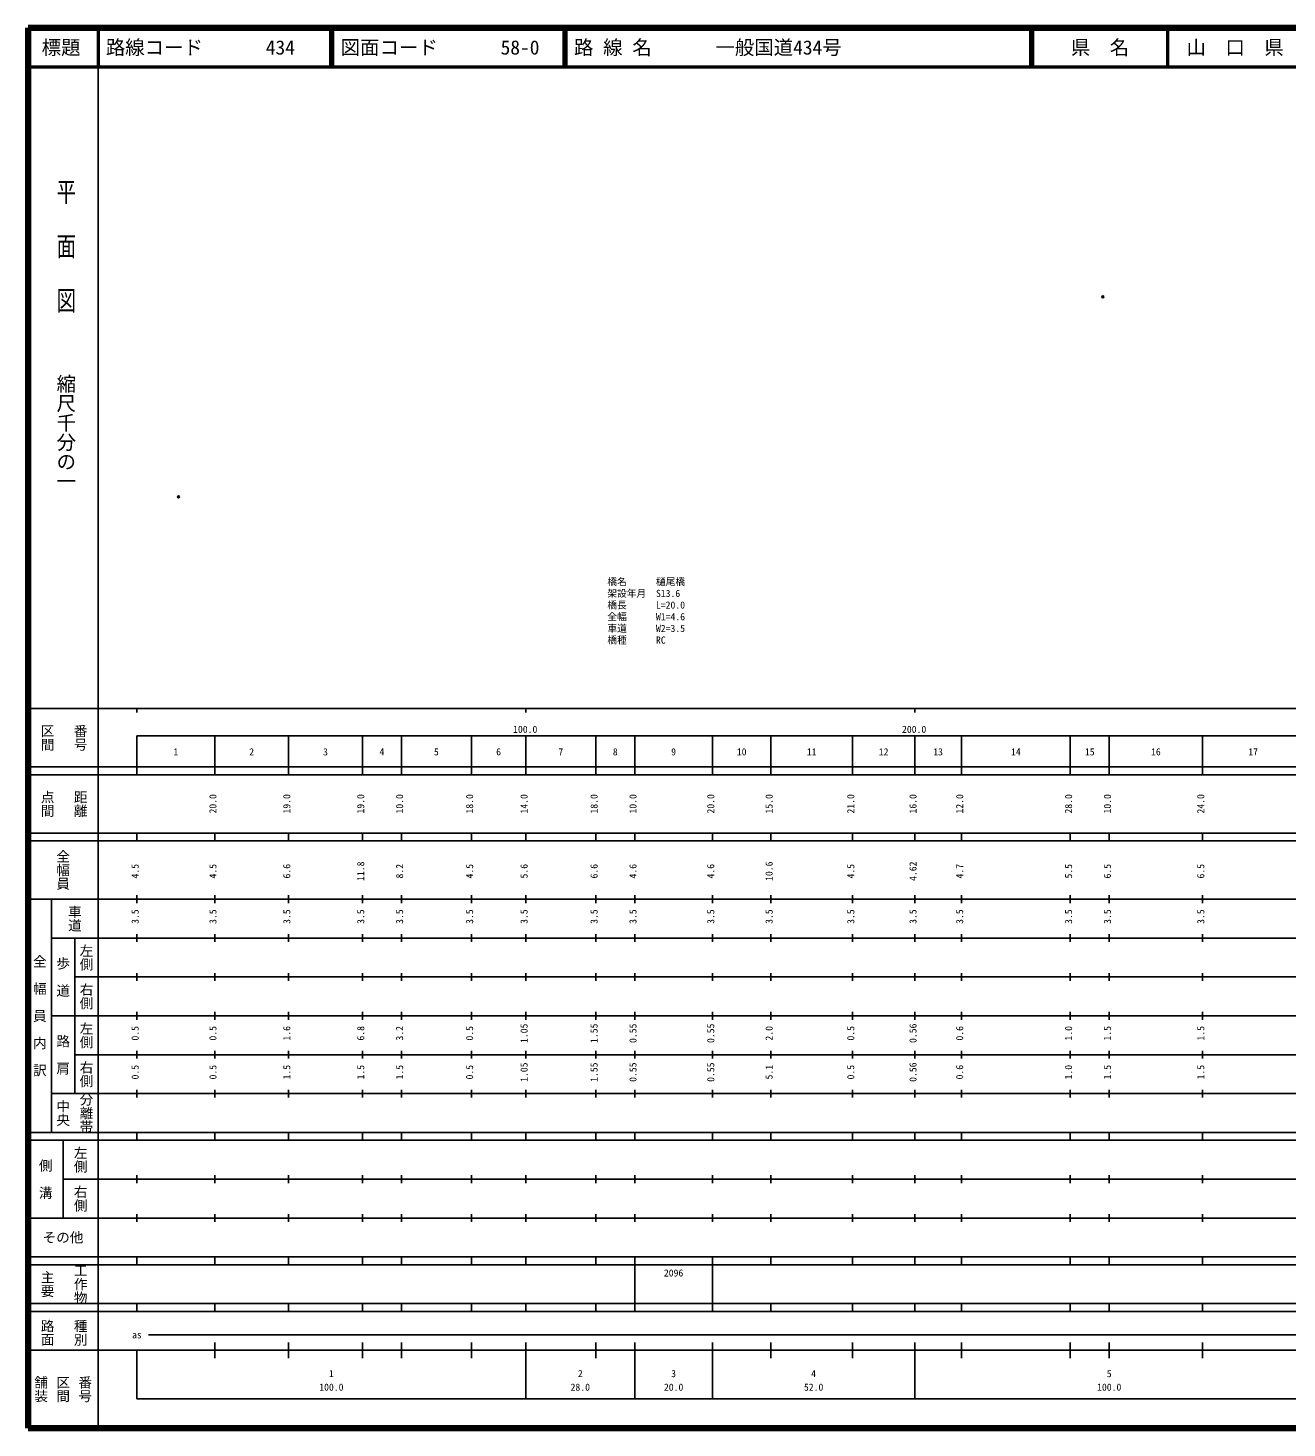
# Model space of a CAD drawing. Units: millimetres on the paper. Extents: x 40 to 680, y 20 to 380.
# Drawn here: x 40 to 363.7, y 20 to 380 of the extents above; entities that cross this region are included whole.
import ezdxf
from ezdxf.enums import TextEntityAlignment as Align

# ---------------------------------------------------------------- set-up
doc = ezdxf.new("R2010")
doc.units = ezdxf.units.MM
doc.header["$PDMODE"] = 32
doc.header["$PDSIZE"] = 0.5
for name, color, linetype in [('M-OTRS', 6, 'Continuous'), ('M-STR-HTXT', 7, 'Continuous'), ('M-TTL-TXT', 7, 'Continuous')]:
    doc.layers.add(name, color=color, linetype=linetype)
for name, color, linetype, lineweight in [('M-TTL', 2, 'Continuous', 140), ('M-TTL-BAND', 7, 'Continuous', 25), ('M-TTL-LINE', 7, 'Continuous', 50)]:
    doc.layers.add(name, color=color, linetype=linetype, lineweight=lineweight)
doc.styles.add('@ＭＳ ゴシック', font='')
doc.styles.add('ＭＳ ゴシック', font='')
doc.styles.get('@ＭＳ ゴシック').set_extended_font_data('@MS Gothic')
doc.styles.get('ＭＳ ゴシック').set_extended_font_data('MS Gothic')

msp = doc.modelspace()

# ---------------------------------------------------------------- linework, layer by layer
at = {"layer": 'M-OTRS'}
for p in [(316.361, 310.873), (78.707, 259.433)]:
    msp.add_point(p, dxfattribs=at)
at = {"layer": 'M-TTL'}
for p, q in [((40, 380), (40, 20)), ((680, 380), (40, 380)), ((40, 20), (680, 20))]:
    msp.add_line(p, q, dxfattribs=at)
at = {"layer": 'M-TTL-BAND'}
for p, q in [((58, 370), (58, 20)), ((40, 205), (579, 205)), ((68, 205), (68, 204)), ((168, 205), (168, 204)), ((268, 205), (268, 204)), ((68, 198), (579, 198)), ((68, 198), (68, 188)), ((88, 188), (88, 198)), ((107, 188), (107, 198)), ((126, 188), (126, 198)), ((136, 188), (136, 198)), ((154, 188), (154, 198)), ((168, 188), (168, 198)), ((186, 188), (186, 198)), ((196, 188), (196, 198)), ((216, 188), (216, 198)), ((231, 188), (231, 198)), ((252, 188), (252, 198)), ((268, 188), (268, 198)), ((280, 188), (280, 198)), ((308, 188), (308, 198)), ((318, 188), (318, 198)), ((342, 188), (342, 198)), ((40, 190), (579, 190)), ((40, 188), (579, 188)), ((40, 173), (579, 173)), ((68, 171), (68, 173)), ((88, 171), (88, 173)), ((107, 171), (107, 173)), ((126, 171), (126, 173)), ((136, 171), (136, 173)), ((154, 171), (154, 173)), ((168, 171), (168, 173)), ((186, 171), (186, 173)), ((196, 171), (196, 173)), ((216, 171), (216, 173)), ((231, 171), (231, 173)), ((252, 171), (252, 173)), ((268, 171), (268, 173)), ((280, 171), (280, 173)), ((308, 171), (308, 173)), ((318, 171), (318, 173)), ((342, 171), (342, 173)), ((40, 171), (579, 171)), ((40, 156), (579, 156)), ((46, 96), (46, 156)), ((68, 155), (68, 157)), ((88, 155), (88, 157)), ((107, 155), (107, 157)), ((126, 155), (126, 157)), ((136, 155), (136, 157)), ((154, 155), (154, 157)), ((168, 155), (168, 157)), ((186, 155), (186, 157)), ((196, 155), (196, 157)), ((216, 155), (216, 157)), ((231, 155), (231, 157)), ((252, 155), (252, 157)), ((268, 155), (268, 157)), ((280, 155), (280, 157)), ((308, 155), (308, 157)), ((318, 155), (318, 157)), ((342, 155), (342, 157)), ((46, 146), (579, 146)), ((52, 146), (52, 106)), ((68, 145), (68, 147)), ((88, 145), (88, 147)), ((107, 145), (107, 147)), ((126, 145), (126, 147)), ((136, 145), (136, 147)), ((154, 145), (154, 147)), ((168, 145), (168, 147)), ((186, 145), (186, 147)), ((196, 145), (196, 147)), ((216, 145), (216, 147)), ((231, 145), (231, 147)), ((252, 145), (252, 147)), ((268, 145), (268, 147)), ((280, 145), (280, 147)), ((308, 145), (308, 147)), ((318, 145), (318, 147)), ((342, 145), (342, 147)), ((68, 135), (68, 137)), ((88, 135), (88, 137)), ((107, 135), (107, 137)), ((126, 135), (126, 137)), ((136, 135), (136, 137)), ((154, 135), (154, 137)), ((168, 135), (168, 137)), ((186, 135), (186, 137)), ((196, 135), (196, 137)), ((216, 135), (216, 137)), ((231, 135), (231, 137)), ((252, 135), (252, 137)), ((268, 135), (268, 137)), ((280, 135), (280, 137)), ((308, 135), (308, 137)), ((318, 135), (318, 137)), ((342, 135), (342, 137)), ((52, 136), (579, 136)), ((46, 126), (579, 126)), ((68, 125), (68, 127)), ((88, 125), (88, 127)), ((107, 125), (107, 127)), ((126, 125), (126, 127)), ((136, 125), (136, 127)), ((154, 125), (154, 127)), ((168, 125), (168, 127)), ((186, 125), (186, 127)), ((196, 125), (196, 127)), ((216, 125), (216, 127)), ((231, 125), (231, 127)), ((252, 125), (252, 127)), ((268, 125), (268, 127)), ((280, 125), (280, 127)), ((308, 125), (308, 127)), ((318, 125), (318, 127)), ((342, 125), (342, 127)), ((52, 116), (579, 116)), ((68, 115), (68, 117)), ((88, 115), (88, 117)), ((107, 115), (107, 117)), ((126, 115), (126, 117)), ((136, 115), (136, 117)), ((154, 115), (154, 117)), ((168, 115), (168, 117)), ((186, 115), (186, 117)), ((196, 115), (196, 117)), ((216, 115), (216, 117)), ((231, 115), (231, 117)), ((252, 115), (252, 117)), ((268, 115), (268, 117)), ((280, 115), (280, 117)), ((308, 115), (308, 117)), ((318, 115), (318, 117)), ((342, 115), (342, 117)), ((46, 106), (579, 106)), ((68, 105), (68, 107)), ((88, 105), (88, 107)), ((107, 105), (107, 107)), ((126, 105), (126, 107)), ((136, 105), (136, 107)), ((154, 105), (154, 107)), ((168, 105), (168, 107)), ((186, 105), (186, 107)), ((196, 105), (196, 107)), ((216, 105), (216, 107)), ((231, 105), (231, 107)), ((252, 105), (252, 107)), ((268, 105), (268, 107)), ((280, 105), (280, 107)), ((308, 105), (308, 107)), ((318, 105), (318, 107)), ((342, 105), (342, 107)), ((40, 96), (579, 96)), ((40, 94), (579, 94)), ((49, 94), (49, 74)), ((68, 94), (68, 96)), ((88, 94), (88, 96)), ((107, 94), (107, 96)), ((126, 94), (126, 96)), ((136, 94), (136, 96)), ((154, 94), (154, 96)), ((168, 94), (168, 96)), ((186, 94), (186, 96)), ((196, 94), (196, 96)), ((216, 94), (216, 96)), ((231, 94), (231, 96)), ((252, 94), (252, 96)), ((268, 94), (268, 96)), ((280, 94), (280, 96)), ((308, 94), (308, 96)), ((318, 94), (318, 96)), ((342, 94), (342, 96)), ((49, 84), (579, 84)), ((68, 83), (68, 85)), ((88, 83), (88, 85)), ((107, 83), (107, 85)), ((126, 83), (126, 85)), ((136, 83), (136, 85)), ((154, 83), (154, 85)), ((168, 83), (168, 85)), ((186, 83), (186, 85)), ((196, 83), (196, 85)), ((216, 83), (216, 85)), ((231, 83), (231, 85)), ((252, 83), (252, 85)), ((268, 83), (268, 85)), ((280, 83), (280, 85)), ((308, 83), (308, 85)), ((318, 83), (318, 85)), ((342, 83), (342, 85)), ((40, 74), (579, 74)), ((68, 73), (68, 75)), ((88, 73), (88, 75)), ((107, 73), (107, 75)), ((126, 73), (126, 75)), ((136, 73), (136, 75)), ((154, 73), (154, 75)), ((168, 73), (168, 75)), ((186, 73), (186, 75)), ((196, 73), (196, 75)), ((216, 73), (216, 75)), ((231, 73), (231, 75)), ((252, 73), (252, 75)), ((268, 73), (268, 75)), ((280, 73), (280, 75)), ((308, 73), (308, 75)), ((318, 73), (318, 75)), ((342, 73), (342, 75)), ((40, 64), (579, 64)), ((40, 62), (579, 62)), ((68, 62), (68, 64)), ((88, 62), (88, 64)), ((107, 62), (107, 64)), ((126, 62), (126, 64)), ((136, 62), (136, 64)), ((154, 62), (154, 64)), ((168, 62), (168, 64)), ((186, 62), (186, 64)), ((196, 62), (196, 64)), ((196, 52), (196, 62)), ((216, 62), (216, 64)), ((216, 52), (216, 62)), ((231, 62), (231, 64)), ((252, 62), (252, 64)), ((268, 62), (268, 64)), ((280, 62), (280, 64)), ((308, 62), (308, 64)), ((318, 62), (318, 64)), ((342, 62), (342, 64)), ((40, 52), (579, 52)), ((68, 50), (68, 52)), ((88, 50), (88, 52)), ((107, 50), (107, 52)), ((126, 50), (126, 52)), ((136, 50), (136, 52)), ((154, 50), (154, 52)), ((168, 50), (168, 52)), ((186, 50), (186, 52)), ((196, 50), (196, 52)), ((216, 50), (216, 52)), ((231, 50), (231, 52)), ((252, 50), (252, 52)), ((268, 50), (268, 52)), ((280, 50), (280, 52)), ((308, 50), (308, 52)), ((318, 50), (318, 52)), ((342, 50), (342, 52)), ((40, 50), (579, 50)), ((71, 44), (565, 44)), ((40, 40), (579, 40)), ((68, 40), (68, 27.5)), ((88, 38), (88, 42)), ((107, 38), (107, 42)), ((126, 38), (126, 42)), ((136, 38), (136, 42)), ((154, 38), (154, 42)), ((168, 27.5), (168, 42)), ((186, 38), (186, 42)), ((196, 27.5), (196, 42)), ((216, 27.5), (216, 42)), ((231, 38), (231, 42)), ((252, 38), (252, 42)), ((268, 27.5), (268, 42)), ((280, 38), (280, 42)), ((308, 38), (308, 42)), ((318, 38), (318, 42)), ((342, 38), (342, 42)), ((68, 27.5), (579, 27.5))]:
    msp.add_line(p, q, dxfattribs=at)
at = {"layer": 'M-TTL-LINE'}
for p, q in [((58, 380), (58, 370)), ((117.75, 380), (117.75, 370)), ((118.25, 380), (118.25, 370)), ((177.75, 380), (177.75, 370)), ((178.25, 380), (178.25, 370)), ((297.75, 380), (297.75, 370)), ((298.25, 380), (298.25, 370)), ((333, 380), (333, 370)), ((40, 370), (680, 370))]:
    msp.add_line(p, q, dxfattribs=at)

# ---------------------------------------------------------------- texts
at = {"layer": 'M-STR-HTXT', "style": 'ＭＳ ゴシック'}
for s, p in [('橋名\u3000\u3000\u3000樋尾橋', (188.956, 236.153)), ('架設年月\u3000S13.6', (188.956, 233.153)), ('橋長\u3000\u3000\u3000L=20.0', (188.956, 230.153)), ('全幅\u3000\u3000\u3000W1=4.6', (188.956, 227.153)), ('車道\u3000\u3000\u3000W2=3.5', (188.956, 224.153)), ('橋種\u3000\u3000\u3000RC', (188.956, 221.153))]:
    msp.add_text(s, height=1.833, dxfattribs=at).set_placement(p, align=Align.BOTTOM_LEFT)
at = {"layer": 'M-TTL-BAND', "style": '@ＭＳ ゴシック', "width": 1.4}
msp.add_text('平  面  図', height=3.666, rotation=270, dxfattribs=at).set_placement((49.777, 306.475), align=Align.MIDDLE_RIGHT)
at = {"layer": 'M-TTL-BAND', "style": '@ＭＳ ゴシック'}
msp.add_text('縮尺千分の一', height=3.666, rotation=270, dxfattribs=at).set_placement((49.777, 261.03), align=Align.MIDDLE_RIGHT)
for s, p in [('区間', (45, 197.5)), ('番号', (53.5, 197.5)), ('点間', (45, 180.5)), ('距離', (53.5, 180.5)), ('全幅員', (49, 163.5)), ('車道', (52, 151)), ('左側', (55, 141)), ('全\u3000幅\u3000員\u3000内\u3000訳', (43, 126)), ('歩\u3000道', (49, 136)), ('右側', (55, 131)), ('左側', (55, 121)), ('路\u3000肩', (49, 116)), ('右側', (55, 111)), ('分離帯', (55, 101)), ('中央', (49, 101)), ('左側', (53.5, 89)), ('側\u3000溝', (44.5, 84)), ('右側', (53.5, 79)), ('工作物', (53.5, 57)), ('主要', (45, 57)), ('路面', (45, 44.5)), ('種別', (53.5, 44.5)), ('舗装', (43.333, 30)), ('区間', (49, 30)), ('番号', (54.667, 30))]:
    msp.add_text(s, height=2.566, rotation=270, dxfattribs=at).set_placement(p, align=Align.MIDDLE_CENTER)
at = {"layer": 'M-TTL-BAND', "style": 'ＭＳ ゴシック'}
for s, p in [('100.0', (167.844, 198.195)), ('200.0', (267.844, 198.195)), ('1', (78, 192.405)), ('2', (97.5, 192.405)), ('3', (116.5, 192.405)), ('4', (131, 192.405)), ('5', (145, 192.405)), ('6', (161, 192.405)), ('7', (177, 192.405)), ('8', (191, 192.405)), ('9', (206, 192.405)), ('10', (223.5, 192.405)), ('11', (241.5, 192.405)), ('12', (260, 192.405)), ('13', (274, 192.405)), ('14', (294, 192.405)), ('15', (313, 192.405)), ('16', (330, 192.405)), ('17', (355, 192.405)), ('as', (68, 42.5)), ('1', (118, 32.523)), ('2', (182, 32.523)), ('3', (206, 32.523)), ('4', (242, 32.523)), ('5', (318, 32.523)), ('100.0', (118, 29.033)), ('28.0', (182, 29.033)), ('20.0', (206, 29.033)), ('52.0', (242, 29.033)), ('100.0', (318, 29.033))]:
    msp.add_text(s, height=1.833, dxfattribs=at).set_placement(p, align=Align.BOTTOM_CENTER)
for s, p in [('20.0', (89, 180.5)), ('19.0', (108, 180.5)), ('19.0', (127, 180.5)), ('10.0', (137, 180.5)), ('18.0', (155, 180.5)), ('14.0', (169, 180.5)), ('18.0', (187, 180.5)), ('10.0', (197, 180.5)), ('20.0', (217, 180.5)), ('15.0', (232, 180.5)), ('21.0', (253, 180.5)), ('16.0', (269, 180.5)), ('12.0', (281, 180.5)), ('28.0', (309, 180.5)), ('10.0', (319, 180.5)), ('24.0', (343, 180.5)), ('4.5', (69, 163.174)), ('4.5', (89, 163.174)), ('6.6', (108, 163.174)), ('11.8', (127, 163.174)), ('8.2', (137, 163.174)), ('4.5', (155, 163.174)), ('5.6', (169, 163.174)), ('6.6', (187, 163.174)), ('4.6', (197, 163.174)), ('4.6', (217, 163.174)), ('10.6', (232, 163.174)), ('4.5', (253, 163.174)), ('4.62', (269, 163.174)), ('4.7', (281, 163.174)), ('5.5', (309, 163.174)), ('6.5', (319, 163.174)), ('6.5', (343, 163.174)), ('3.5', (69, 151.5)), ('3.5', (89, 151.5)), ('3.5', (108, 151.5)), ('3.5', (127, 151.5)), ('3.5', (137, 151.5)), ('3.5', (155, 151.5)), ('3.5', (169, 151.5)), ('3.5', (187, 151.5)), ('3.5', (197, 151.5)), ('3.5', (217, 151.5)), ('3.5', (232, 151.5)), ('3.5', (253, 151.5)), ('3.5', (269, 151.5)), ('3.5', (281, 151.5)), ('3.5', (309, 151.5)), ('3.5', (319, 151.5)), ('3.5', (343, 151.5)), ('0.5', (69, 121.5)), ('0.5', (89, 121.5)), ('1.6', (108, 121.5)), ('6.8', (127, 121.5)), ('3.2', (137, 121.5)), ('0.5', (155, 121.5)), ('1.05', (169, 121.5)), ('1.55', (187, 121.5)), ('0.55', (197, 121.5)), ('0.55', (217, 121.5)), ('2.0', (232, 121.5)), ('0.5', (253, 121.5)), ('0.56', (269, 121.5)), ('0.6', (281, 121.5)), ('1.0', (309, 121.5)), ('1.5', (319, 121.5)), ('1.5', (343, 121.5)), ('0.5', (69, 111.5)), ('0.5', (89, 111.5)), ('1.5', (108, 111.5)), ('1.5', (127, 111.5)), ('1.5', (137, 111.5)), ('0.5', (155, 111.5)), ('1.05', (169, 111.5)), ('1.55', (187, 111.5)), ('0.55', (197, 111.5)), ('0.55', (217, 111.5)), ('5.1', (232, 111.5)), ('0.5', (253, 111.5)), ('0.56', (269, 111.5)), ('0.6', (281, 111.5)), ('1.0', (309, 111.5)), ('1.5', (319, 111.5)), ('1.5', (343, 111.5))]:
    msp.add_text(s, height=1.833, rotation=90, dxfattribs=at).set_placement(p, align=Align.BOTTOM_CENTER)
msp.add_text('その他', height=2.566, dxfattribs=at).set_placement((49, 69), align=Align.MIDDLE_CENTER)
msp.add_text('2096', height=1.833, dxfattribs=at).set_placement((203.5, 58.405), align=Align.BOTTOM_LEFT)
at = {"layer": 'M-TTL-TXT', "style": 'ＭＳ ゴシック'}
for s, p in [('標題', (48.5, 375)), ('県\u3000名', (315.625, 375)), ('山\u3000口\u3000県', (350.375, 375))]:
    msp.add_text(s, height=3.666, dxfattribs=at).set_placement(p, align=Align.MIDDLE_CENTER)
for s, p in [('路線コード', (60, 375)), ('434', (101.142, 375)), ('図面コード', (120.38, 375)), ('58-0', (161.521, 375)), ('路 線 名', (180.38, 375)), ('一般国道434号', (216.734, 375))]:
    msp.add_text(s, height=3.666, dxfattribs=at).set_placement(p, align=Align.MIDDLE_LEFT)

doc.saveas('drawing.dxf')
